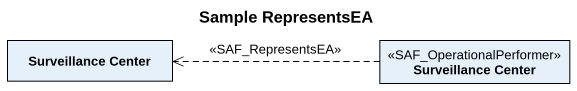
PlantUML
@startuml
title Sample RepresentsEA
hide circle
hide empty members
class "Surveillance Center" as Surveillance_Center
class "Surveillance Center" as Surveillance_Center_2 <<SAF_OperationalPerformer>>
Surveillance_Center_2 .left.> Surveillance_Center : <<SAF_RepresentsEA>>
@enduml
